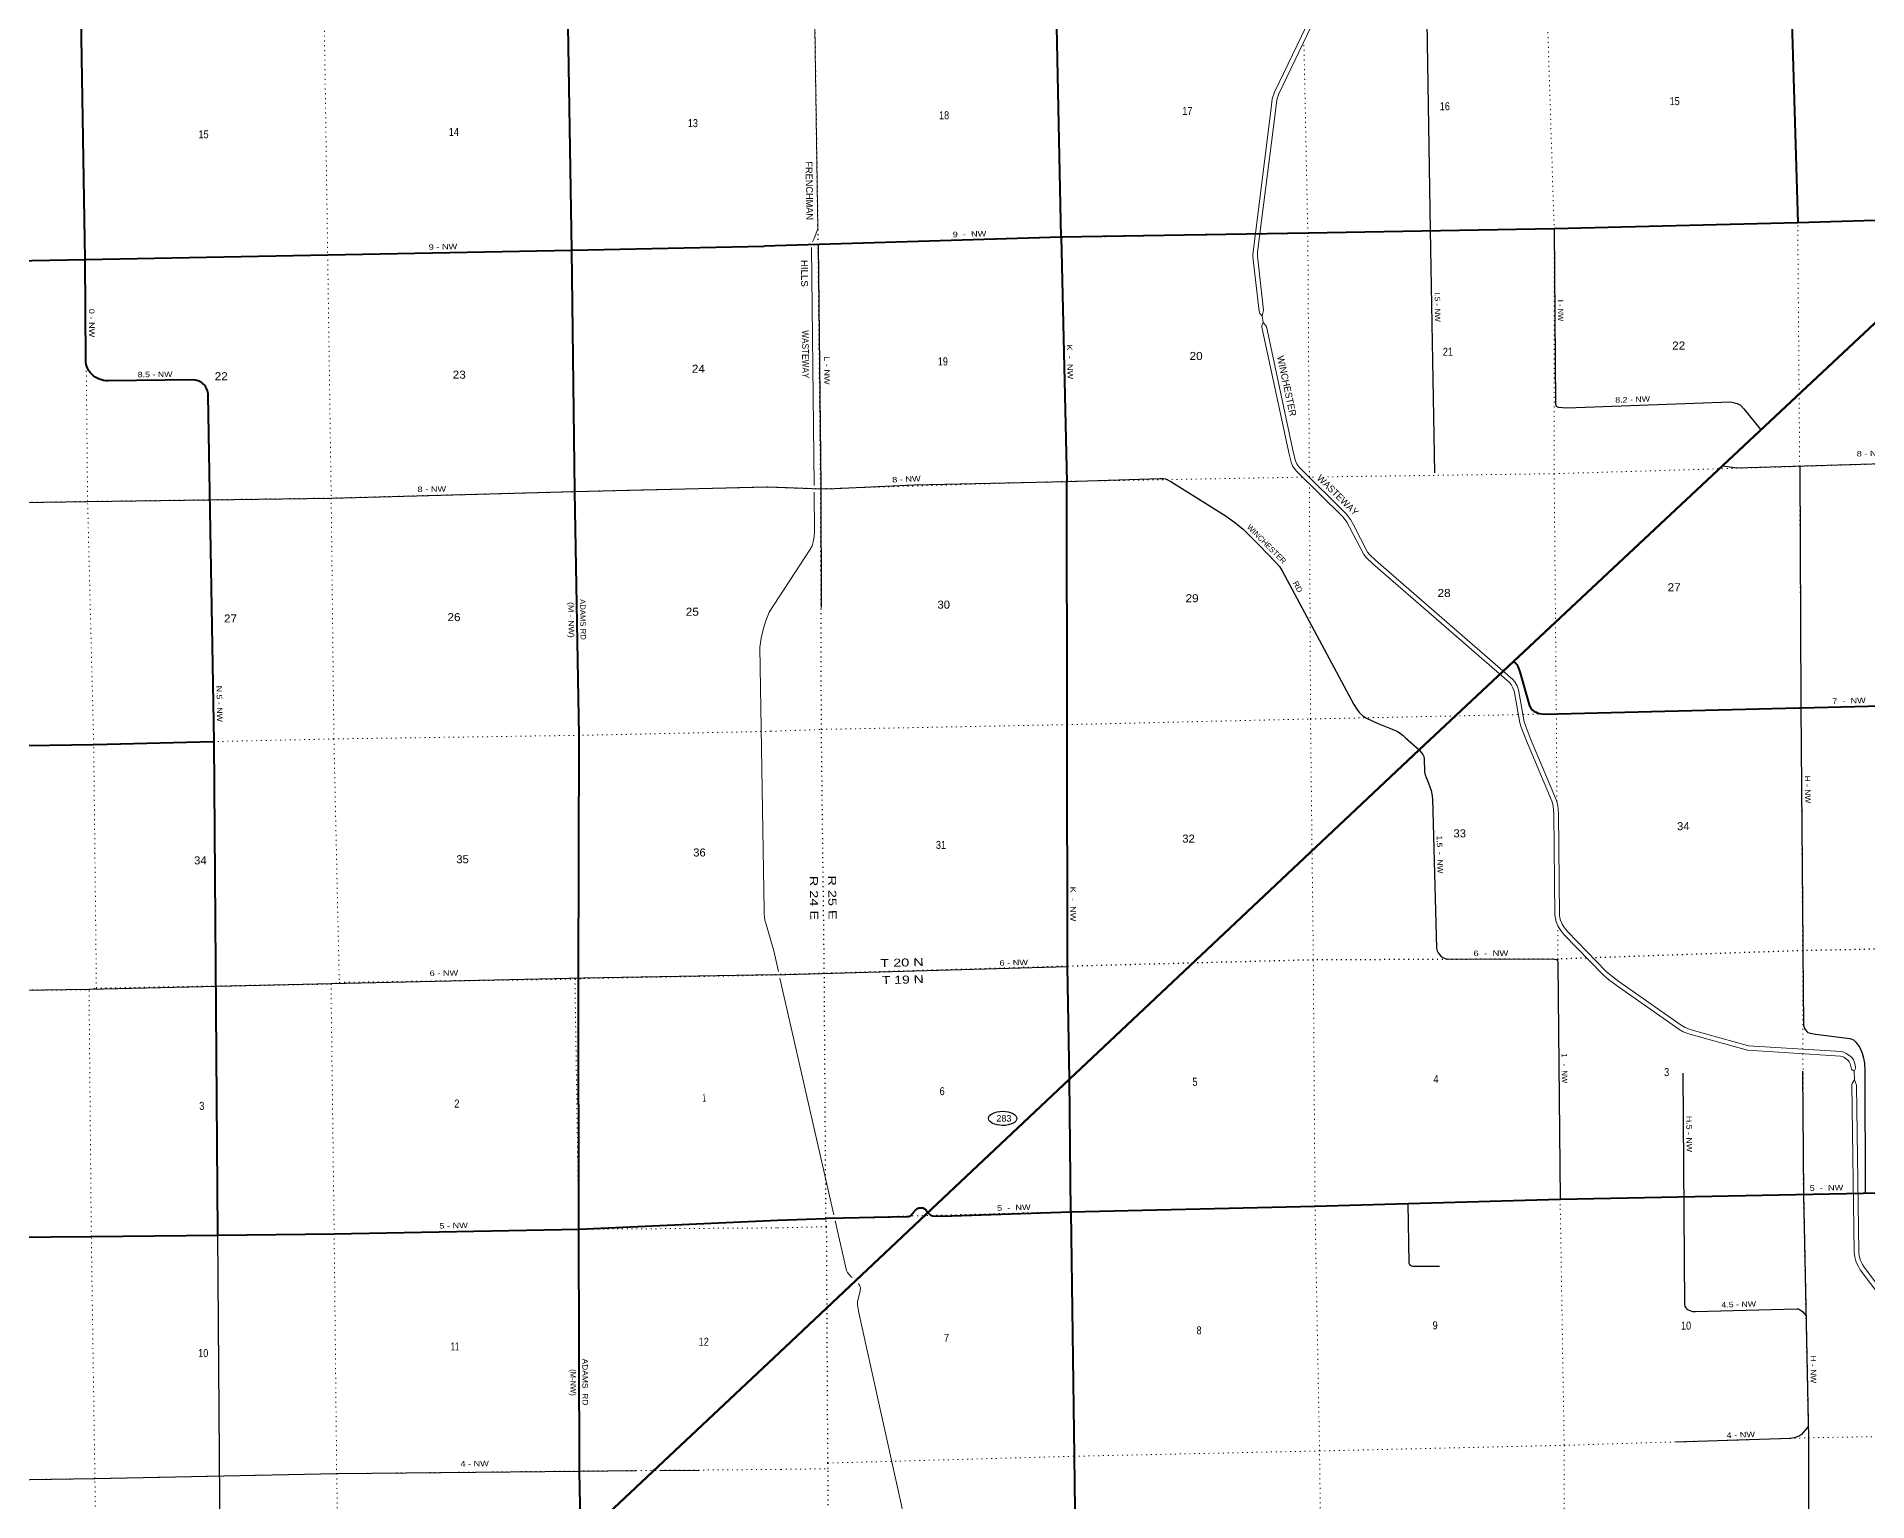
# Model space of a CAD drawing. Header units: feet. Extents: x 248627 to 501257, y -181930 to 5472.
# Drawn here: x 296283 to 336318, y -128002 to -95972 of the extents above; entities that cross this region are included whole.
import ezdxf
from ezdxf.enums import TextEntityAlignment as Align

# ---------------------------------------------------------------- set-up
doc = ezdxf.new("R2010")
doc.units = ezdxf.units.FT
doc.header["$LTSCALE"] = 70
doc.linetypes.add('DOTTED', pattern=[1.5, 0.3, -1.2])
doc.linetypes.add('MEDIUM_DASHED', pattern=[4.5, 3, -1.5])
for name, color, linetype, lineweight in [('17', 7, 'Continuous', 25), ('23', 7, 'Continuous', 70), ('26', 7, 'Continuous', 40), ('27', 7, 'Continuous', 40), ('29', 7, 'Continuous', 25), ('39', 7, 'Continuous', 13), ('41', 7, 'MEDIUM_DASHED', 13), ('6', 7, 'DOTTED', 25), ('7', 7, 'DOTTED', 13)]:
    doc.layers.add(name, color=color, linetype=linetype, lineweight=lineweight)
doc.layers.add('30', color=7, linetype='Continuous')

msp = doc.modelspace()

# ---------------------------------------------------------------- linework, layer by layer
at = {"layer": '17'}
msp.add_ellipse((317408.35, -119627.21), major_axis=(309.24, -1), ratio=0.500121, dxfattribs=at)
at = {"layer": '23'}
for p in [(315724.28, -121731.53), (308180.35, -128826.78)]:
    msp.add_line(p, (312525.06, -124744.79), dxfattribs=at)
for points in [[(343340.6, -95814.08), (338995.01, -99882.89), (328577.16, -109637.22), (326517.34, -111565.85)], [(326517.34, -111565.85), (318871.19, -118767.54), (315724.28, -121731.53)]]:
    msp.add_lwpolyline(points, dxfattribs=at)
at = {"layer": '26'}
for p, q in [((297345.54, -100846.85), (297257.02, -95552.39)), ((307987.67, -100641.88), (307896.41, -95301.13)), ((338951.41, -99923.65), (334794.11, -100043.65)), ((318687.5, -100360.98), (312192.26, -100552.52)), ((318687.5, -100360.98), (318809.89, -105714.29)), ((291991.07, -100940.77), (297345.54, -100846.85)), ((307987.67, -100641.88), (312192.26, -100552.52)), ((318895.69, -121667.71), (318871.19, -118767.54)), ((308137.65, -122050.37), (312485.26, -121852.14))]:
    msp.add_line(p, q, dxfattribs=at)
for points in [[(334480.5, -89299.23), (334639.75, -94664.35), (334794.11, -100043.65)], [(318687.5, -100360.98), (318580.37, -95044.42), (318555.12, -89795.28)], [(334794.11, -100043.65), (329469.19, -100173.13), (324086.08, -100273.39), (318687.5, -100360.98)], [(297345.54, -100846.85), (302647.47, -100745.66), (307987.67, -100641.88)], [(300167.52, -111386.27), (300031.48, -103818.29), (300030.85, -103784.05), (300026.64, -103750.07), (300018.9, -103716.71), (300007.72, -103684.35), (299993.22, -103653.33), (299975.55, -103623.99), (299954.91, -103596.67), (299931.53, -103571.65), (299905.67, -103549.21), (299877.6, -103529.6), (299847.63, -103513.03), (299816.1, -103499.68), (299783.34, -103489.71), (299749.72, -103483.21), (299715.6, -103480.26), (299711.13, -103480.14), (297846.62, -103498.35), (297797.01, -103497.61), (297747.74, -103491.69), (297699.37, -103480.66), (297652.41, -103464.63), (297607.39, -103443.78), (297564.79, -103418.34), (297525.08, -103388.58), (297488.7, -103354.84), (297456.05, -103317.47), (297427.49, -103276.9), (297403.32, -103233.57), (297383.81, -103187.95), (297369.18, -103140.54), (297359.58, -103091.86), (297355.73, -103054.45), (297345.54, -100846.85)], [(308137.65, -122050.37), (308131.04, -116577.43), (308144.87, -111251.23), (308049.73, -105920.62), (307987.67, -100641.88)], [(318871.19, -118767.54), (318822.24, -116302.3), (318809.89, -105714.29)], [(328577.16, -109637.22), (328628.34, -109681.68), (328650.42, -109703.78), (328674.18, -109743), (328718.05, -109863.21), (328929.19, -110609.3), (328956.2, -110659.26), (328991.53, -110701.23), (329024.65, -110723.32), (329071.01, -110747.63), (329109.04, -110762.81), (329154.45, -110772.63), (329247.71, -110784.91), (334824.13, -110652.63), (334863.79, -110652.06), (340158.09, -110518.26), (343565.12, -110403.76)], [(292188.28, -111529.38), (297530.84, -111447.73), (300142.52, -111386.85), (300167.52, -111386.27)], [(300247.66, -122177.44), (300247.34, -122135.74), (300167.52, -111386.27)], [(329598.96, -121396.83), (340278.97, -121183.42), (343727.05, -121105.48)], [(312485.26, -121852.14), (313540.97, -121813.42), (313575.32, -121812.2), (315304.78, -121774.75), (315349.05, -121771.64), (315369.47, -121765.57), (315394.9, -121757.94), (315475.48, -121661.84), (315501.98, -121635.33), (315531.24, -121610.47), (315563.8, -121591.15), (315585.34, -121583.95), (315610.73, -121579.54), (315635.01, -121579.54), (315660.94, -121582.31), (315699.59, -121603.29), (315729.18, -121628.4)], [(315729.18, -121628.4), (315788, -121702.21), (315825.4, -121737.73), (315845.68, -121753.7), (315875.96, -121759.4), (316066.95, -121761.9), (318895.69, -121667.71)], [(318895.69, -121667.71), (324237.96, -121545.61), (329598.96, -121396.83)], [(318895.69, -121667.71), (318969.63, -127005.6), (319037.74, -132371.53), (319023.7, -135266.95)], [(300247.66, -122177.44), (302789.29, -122148.23), (308137.65, -122050.37)], [(308180.35, -128826.78), (308155.48, -127337.83), (308137.65, -122050.37)], [(292183.9, -122251.94), (297478.67, -122209.27), (300247.66, -122177.44)]]:
    msp.add_lwpolyline(points, dxfattribs=at)
at = {"layer": '29'}
for p, q in [((312411.46, -116487.53), (318822.24, -116302.3)), ((309925.77, -127323.47), (310774.58, -127316.58))]:
    msp.add_line(p, q, dxfattribs=at)
for points in [[(334640.03, -94672.59), (329304.15, -94830.11), (326827.21, -94900.81), (326790.46, -94917.44), (326735.17, -95005.76), (326703.21, -95079.54), (326677.73, -95196.45), (326758.1, -100208.2), (326852.27, -105507.55)], [(329467.63, -100173.93), (329496.35, -104004.92), (329510.66, -104050.79), (329556.85, -104077.93), (329744.82, -104087.41), (333326.17, -103961.16), (333468.34, -103993.92), (333542.96, -104032.08), (333616.82, -104111.08), (333990.12, -104569.02)], [(313375.08, -100517.64), (313431.43, -105805.04), (313430.31, -105860.38), (313438.82, -108453.17)], [(333149.94, -105355.69), (333458.8, -105403.11), (337416.76, -105281.66), (337463.4, -105281.66), (337491.62, -105287.8), (337522.3, -105295.17), (337548.07, -105306.22), (337612.75, -105338.35), (337690.93, -105383.7), (338097.18, -105703.94), (338133.15, -105715.55), (338186.12, -105715.55), (338385.47, -105690.82), (339067.99, -105569.03), (339136.55, -105565.92), (339177.33, -105564.65), (339485.07, -105599.37), (340087.56, -105711.42), (340113.39, -105721.86), (340137.94, -105737.82), (340152.66, -105755.01), (340169.84, -105785.71)], [(318811.01, -105697.63), (320854.95, -105634.91), (320914.67, -105637.32), (320965.85, -105645.52), (321016.23, -105663.83), (321087.4, -105700.28), (322297.6, -106459.34), (322515.15, -106617.51), (322549.57, -106648.01), (322667.73, -106743.85), (322791.37, -106867.57), (323012.16, -107088.49), (323390.35, -107477.63), (323462.51, -107561.51), (323523.58, -107655.03), (325090.36, -110579.53), (325152.62, -110681.97), (325211.5, -110757.09), (325276.26, -110816.73), (325364.04, -110871.84), (325595.06, -110981.52), (325996.02, -111145.9), (326044.59, -111167.99), (326077.07, -111188.54), (326163.81, -111251.94), (326211.39, -111295.47), (326517.34, -111565.85)], [(334837.13, -105370.96), (334863.4, -110542.12), (334864.01, -110642.81), (334905.13, -115839.8), (334902.67, -115959.27), (334920.2, -117591.96), (334942.14, -117664.29), (334994.54, -117729.07), (335016.92, -117748.46), (335063.67, -117764.05), (335181.68, -117782.86), (335935.07, -117877.11), (336010.97, -117907.45), (336067.07, -117957.33), (336152.45, -118079.17), (336201.06, -118200.48), (336233.36, -118310.75), (336250.92, -118418.69), (336263.29, -118597.95), (336271.11, -121265.62)], [(292079.38, -106221.13), (297397.68, -106135.81), (302724.24, -106062.45), (308049.73, -105920.62), (312264.72, -105819.75)], [(312264.72, -105819.75), (313430.31, -105860.38), (313729.6, -105852.11), (315471.35, -105771.06), (318811.01, -105697.63)], [(326517.34, -111565.85), (326568.96, -111630.81), (326595.45, -111670.58), (326615.65, -111716.91), (326624.15, -111765.57), (326632.98, -112046.14), (326645.13, -112117.94), (326666.1, -112172.06), (326697.02, -112241.26), (326776.32, -112453.6), (326793.06, -112533.26), (326806.93, -112638.41), (326891.93, -115902.58), (326907.88, -115964.11), (326929.96, -116003.88), (326989.57, -116076.78), (327033.6, -116110.07), (327086.71, -116134.22), (327164.95, -116144.57), (329421.36, -116140.21), (329475.35, -116146.35), (329515.29, -116155.77), (329529.34, -116162.31), (329539.16, -116175.82), (329545.15, -116206.03), (329548.64, -116241.9), (329598.96, -121396.83)], [(312411.46, -116487.53), (308247.72, -116559.58), (302720.31, -116684.27), (297428.81, -116807.47), (292086.21, -116887.11)], [(332279.96, -118637.42), (332319.9, -123702.6), (332328.32, -123734.53), (332346.39, -123772.75), (332369.76, -123791.45), (332399.02, -123811.32), (332435.2, -123830.41), (332467.92, -123841.33), (332499.08, -123847.56), (332555.47, -123849.76), (334776.14, -123789.16), (334801.92, -123794.57), (334831.52, -123803.92), (334878.26, -123831.98), (334906.31, -123856.92), (334972.8, -123936.79)], [(334900.67, -118591.16), (334919.24, -121286.08), (334980.6, -124102.85), (335025.4, -126258.39), (335031, -126609.66), (335031.71, -131935.17)], [(326265.26, -121489.35), (326291.83, -122782.4), (326301.23, -122820.5), (326323.04, -122839.2), (326347.97, -122851.67), (326376.64, -122858.85), (326960.01, -122860.62)], [(308245.04, -132698.74), (302942.8, -132779.8), (300326.6, -132808.62), (300247.53, -122160.74)], [(335026.97, -126356.86), (334916.05, -126497.82), (334875.09, -126535.95), (334833.47, -126564.84), (334782.05, -126586.66), (334713.7, -126610.79), (334640.07, -126623.07), (332135.41, -126705.34)], [(293761.14, -127559.02), (297557.11, -127503.87), (302844.8, -127394.83), (308155.48, -127337.83), (309395.54, -127327.77)]]:
    msp.add_lwpolyline(points, dxfattribs=at)
at = {"layer": '39'}
for p, q in [((313284.57, -105786.11), (313229.92, -100583.92)), ((323081.94, -102075.36), (323105, -102224.26)), ((323176.83, -102311.14), (323105, -102224.26)), ((312099.55, -109324.96), (312189.3, -115086.73)), ((312225.79, -115358.13), (312401.5, -115964.48)), ((312401.5, -115964.48), (312503.24, -116411.62)), ((312537.81, -116563.58), (313714.94, -121737.27)), ((336027.22, -118595.58), (336032.38, -118782.83))]:
    msp.add_line(p, q, dxfattribs=at)
for points in [[(328478.48, -92467.41), (328457.17, -92561.27), (328458.11, -92594.21), (328426.81, -92936.13), (328417.32, -92970.29), (328392.46, -93034.35), (328370.37, -93061.36), (328337.45, -93091.55), (324432.9, -95117.8), (324384.26, -95148.82), (324334.74, -95191.46), (324292.13, -95241.96), (324238.34, -95344.95), (323354.37, -97186.51), (323303.24, -97331.59), (323274.59, -97593.55), (322884.12, -100678.82), (322878.29, -100761.65), (322885.15, -100849.99), (323014.85, -101977.04), (323021.86, -102000.42), (323032.3, -102024.36), (323054.38, -102051.37), (323081.94, -102075.36)], [(328571.98, -92473.53), (328557.01, -92554.38), (328558.24, -92597.35), (328525.57, -92954.22), (328512.34, -93001.84), (328479.93, -93085.35), (328443.24, -93130.22), (328395.27, -93174.21), (324482.92, -95204.51), (324444.08, -95229.28), (324406.03, -95262.04), (324375.67, -95298.02), (324327.76, -95389.75), (323446.88, -97224.88), (323401.39, -97353.94), (323373.91, -97605.26), (322983.68, -100688.62), (322978.56, -100761.29), (322984.71, -100840.4), (323113.18, -101956.81), (323113.51, -101957.92), (323081.94, -102075.36)], [(313246.9, -100462.3), (313282.77, -100388.18), (313368.52, -100176.92), (313295.5, -95274.2), (313297.32, -95169.44)], [(323105, -102224.26), (323081.38, -102274.82), (323075.85, -102293.85), (323077.4, -102325.1), (323670.41, -105100.99), (323715.74, -105276.61), (323748.53, -105358.34), (323779.55, -105409.2), (323831.84, -105472.68), (324853.47, -106478.12), (324931.7, -106586.6), (324991.81, -106696.88), (325305.75, -107299.34), (325358.7, -107362.52), (325500.42, -107503.7), (328492.24, -110097.51), (328526.82, -110139.63), (328563.63, -110210.84), (328590.63, -110286.96), (328606.64, -110356.68), (328715.78, -110976.94), (328743.93, -111070.85), (328860.58, -111368.27), (329426.8, -112706.43), (329448.3, -112802.56), (329460.58, -112962.01), (329485.12, -115189.27), (329493.71, -115259.25), (329509.66, -115326.77), (329557.51, -115431.13), (329612.72, -115518.3), (329682.05, -115609), (330539.12, -116489.44), (330657.18, -116588.51), (330821.14, -116712.49), (332191.1, -117673.76), (332291.28, -117731.9), (332433.57, -117783.22), (333699.12, -118136.88), (335729.02, -118264.9), (335767.39, -118274.54), (335804.2, -118291.73), (335890.74, -118350.62), (335907.26, -118365.39), (335921.99, -118388.72), (335939.61, -118434.94), (335969.84, -118547.09), (335975.98, -118558.14), (335984.74, -118567.61), (336027.22, -118595.58)], [(323176.83, -102311.14), (323176.88, -102312.09), (323767.76, -105078.04), (323810.95, -105245.37), (323838.24, -105313.38), (323861.24, -105351.09), (323905.71, -105405.07), (324929.64, -106412.77), (325016.49, -106533.21), (325080.06, -106649.84), (325389.39, -107243.46), (325432.46, -107294.84), (325568.54, -107430.41), (328564.15, -110027.5), (328610.81, -110084.33), (328655.6, -110170.98), (328686.8, -110258.96), (328704.68, -110336.81), (328813.25, -110953.84), (328838.53, -111038.18), (328953.19, -111330.52), (329522.42, -112675.78), (329547.45, -112787.73), (329560.54, -112957.62), (329585.05, -115182.61), (329592.3, -115241.61), (329604.7, -115294.12), (329645.6, -115383.32), (329694.84, -115461.07), (329757.87, -115543.53), (330607.26, -116416.08), (330719.52, -116510.28), (330880.03, -116631.65), (332245.02, -117589.43), (332333.68, -117640.89), (332464.03, -117687.9), (333715.91, -118037.74), (335744.48, -118165.68), (335801.03, -118179.89), (335853.81, -118204.53), (335952.46, -118271.67), (335984.35, -118300.17), (336011.88, -118343.77), (336034.85, -118404.04), (336060.03, -118497.45), (336060.6, -118520.08), (336053.24, -118547.09), (336027.22, -118595.58)], [(312302.42, -108559.98), (313194.77, -107191.37), (313239.69, -107105.97), (313265.46, -107021.27), (313288.77, -106909.55), (313295.12, -106790.08), (313286.09, -105930.26)], [(336032.38, -118782.83), (335988.25, -118863.85), (335980.65, -118891.86), (336028.9, -122554.76), (336042.86, -122654.47), (336072.31, -122769.87), (336121.39, -122868.09), (336162.19, -122938.68), (338664.69, -126258.09)], [(336032.38, -118782.83), (336081.69, -118901.37), (336080.83, -118904.54), (336128.81, -122547.14), (336141.13, -122635.11), (336166.55, -122734.76), (336209.49, -122820.68), (336245.71, -122883.35), (338744.54, -126197.89)], [(313744.68, -121867.97), (313991.81, -122954.14), (314011.34, -122999.56), (314082.6, -123074.46), (314116.57, -123106.78)], [(314253.34, -123236.88), (314258.63, -123241.91), (314278.92, -123273.34), (314288.73, -123310.17), (314296.09, -123342.09), (314289.83, -123402.84), (314232.29, -123631.82), (314231.14, -123695.17), (314260.44, -123876.25), (315863.67, -131117.41), (315879.04, -131326.76), (315961.93, -135312.61)]]:
    msp.add_lwpolyline(points, dxfattribs=at)
for centre, radius, start, end in [((314540.4, -109562.86), 2452.41, 155.86176, 174.43299), ((313208.45, -115087.85), 1019.15, 179.93666, 195.37846)]:
    msp.add_arc(centre, radius, start, end, dxfattribs=at)
at = {"layer": '6'}
for points in [[(313622.45, -135342.11), (313632.39, -132590.06), (313629.31, -132497.02), (313588.94, -127286.43), (313586.25, -127163.67), (313558.2, -121995.28), (313543.09, -121810.19), (313508, -116458.69), (313444.77, -111121.41), (313430.31, -105860.38), (313375.14, -100521.05), (313297.9, -95199.94), (313255.79, -89996.45)], [(343646.62, -115790.1), (340253.44, -115851), (334902.67, -115959.27), (330312.8, -116116.02)], [(281432.75, -117011.68), (286814.37, -116977.79), (286985.49, -116959.12), (292086.21, -116887.11), (292301.49, -116855.7), (297428.81, -116807.47), (297580.68, -116779.02), (302720.31, -116684.27), (302901.32, -116653.38), (308054.37, -116574.54), (308247.72, -116559.58), (312411.46, -116487.53)], [(330170.38, -116120.88), (329552.3, -116141.99), (324201.05, -116161.7), (318822.24, -116302.3), (313508, -116458.69), (312411.46, -116487.53)]]:
    msp.add_lwpolyline(points, dxfattribs=at)
at = {"layer": '7'}
for p, q in [((324207.92, -105602.4), (324116.36, -105603.67)), ((313558.2, -121995.28), (312487.59, -122021.08)), ((312560.24, -127302.09), (313588.94, -127286.43))]:
    msp.add_line(p, q, dxfattribs=at)
for points in [[(334863.79, -110652.06), (334837.13, -105370.96), (334794.11, -100043.65), (334640.03, -94672.59), (334490.68, -89428.31), (334481.26, -89220.87)], [(302503.55, -89669.86), (302480.16, -90134.44), (302570.67, -95426.85), (302647.47, -100745.66), (302724.24, -106062.45), (302784.1, -111329.13), (302901.32, -116653.38)], [(318559.52, -89450.06), (318557.4, -89795.84), (318582.04, -95065.83), (318691.51, -100384.78), (318811.01, -105697.63), (318817.73, -111017.07), (318822.24, -116302.3), (318895.69, -121667.71), (318971.06, -127014.99), (319036.39, -132368.36), (319023.7, -135266.95)], [(329215.14, -89297.91), (329216.57, -89556.33), (329297.58, -94829.12), (329467.63, -100173.93), (329468.5, -105529.62), (329515.14, -110780.44), (329528.37, -112688.98)], [(297589.68, -116778.89), (297530.84, -111447.73), (297397.68, -106135.81), (297345.54, -100846.85), (297257.02, -95552.39), (297209.48, -90248.4), (297219.9, -89739.71)], [(324115.54, -105608.7), (324115.52, -105603.68), (324080.55, -100274.32), (323995.53, -96086.47)], [(312192.26, -100552.52), (313375.14, -100521.05), (318699.45, -100362.6), (324080.55, -100274.32), (329467.63, -100173.93), (334794.11, -100043.65), (340080.16, -99889.41), (343403.85, -99746.38)], [(312192.26, -100552.52), (307987.67, -100641.88), (302647.47, -100745.66), (297345.54, -100846.85), (291991.07, -100940.77), (286676.86, -101030.06), (281773.07, -101130.39)], [(343484.76, -105093.54), (340161.4, -105204.46), (334837.13, -105370.96), (329468.5, -105529.62), (324517.27, -105598.12)], [(323959.33, -105606.45), (318811.01, -105697.63), (313430.31, -105860.38), (312264.72, -105819.75)], [(281314.08, -106415.85), (286732.75, -106300.83), (292079.38, -106221.13), (297397.68, -106135.81), (302724.24, -106062.45), (308049.73, -105920.62), (312264.72, -105819.75)], [(324403.15, -135190.82), (324401.17, -132241.92), (324337.91, -126898.6), (324238.33, -121545.4), (324201.05, -116161.7), (324140.21, -110892.84), (324116.27, -105763.41)], [(328787.59, -110795.65), (329515.14, -110780.44), (334863.79, -110652.06), (340145.92, -110517.96), (343565.12, -110403.76)], [(312338.22, -111162.78), (313444.77, -111121.41), (318817.73, -111017.07), (324140.21, -110892.84), (328679.55, -110797.91)], [(334908.65, -118110.66), (334902.67, -115959.27), (334863.79, -110652.06)], [(312338.22, -111162.78), (308144.87, -111251.23), (302784.1, -111329.13), (297530.84, -111447.73), (292188.28, -111529.38), (286829.81, -111625.38), (281366.75, -111739.04)], [(329547.21, -115407.2), (329552.3, -116141.99), (329598.96, -121396.83), (329686.59, -126776.26), (329699.29, -132085.6), (329724.63, -135114.24)], [(297670.66, -135556.62), (297628.15, -132840.89), (297557.11, -127503.87), (297478.67, -122209.27), (297428.81, -116807.47)], [(302720.31, -116684.27), (302789.29, -122148.23), (302844.8, -127394.83), (302942.8, -132779.8), (303001.09, -135486.24)], [(308291.92, -135415.05), (308245.04, -132698.74), (308155.48, -127337.83), (308137.65, -122050.37), (308054.37, -116574.54)], [(335016.35, -135036.86), (335031.71, -131935.17), (335029.14, -126637.85), (334917.48, -121284.7), (334908.95, -118216.22)], [(313543.09, -121810.19), (318895.69, -121667.71), (324238.33, -121545.4), (329598.96, -121396.83), (334917.48, -121284.7), (340284.41, -121184.41), (343727.05, -121105.48)], [(281478.61, -122415.55), (286855.42, -122331.37), (292183.9, -122251.94), (297478.67, -122209.27), (302789.29, -122148.23), (308137.65, -122050.37), (312487.59, -122021.08)], [(313586.25, -127163.67), (318971.06, -127014.99), (324337.91, -126898.6), (329686.59, -126776.26), (335031, -126609.66), (338676, -126551.88)], [(312560.24, -127302.09), (308155.48, -127337.83), (302844.8, -127394.83), (297557.11, -127503.87), (293762.19, -127559.01)]]:
    msp.add_lwpolyline(points, dxfattribs=at)

# ---------------------------------------------------------------- texts
at = {"layer": '17', "width": 1.05}
msp.add_text('283', height=140, dxfattribs=at).set_placement((317434.4, -119695.52), align=Align.CENTER)
at = {"layer": '27'}
for s, rotation, width, p in [('9  -  NW', 1.689, 1.25, (316317.38, -100360.84)), ('9 - NW', 1.113, 1.25, (304857.92, -100632.69)), ('0 - NW', 270.565, 1.25, (297426.17, -101924.48)), ('K  -  NW', 271.31, 1.25, (318811.17, -102707.61)), ('8.5 - NW', 0.56, 1.2, (298494.78, -103422.02)), ('(M - NW)', 271.022, 1.2, (307905.46, -108337.84)), ('ADAMS RD', 271.022, 1.05, (308163.29, -108273.35)), ('N.5 - NW', 271.03, 1.2, (300215.61, -110166.92)), ('7  -  NW', 1.471, 1.25, (335548.26, -110563.79)), ('K  -  NW', 270.269, 1.25, (318887.16, -114561.77)), ('5  -  NW', 1.23, 1.25, (335055.92, -121213.69)), ('5  -  NW', 1.93, 1.25, (317286.39, -121650.44)), ('5 - NW', 1.048, 1.25, (305089.67, -122036.13)), ('ADAMS  RD', 270.193, 1.15, (308217.19, -124877.92))]:
    msp.add_text(s, height=120, rotation=rotation, dxfattribs=dict(at, width=width)).set_placement(p)
msp.add_text('(M-NW)', height=120, rotation=270.193, dxfattribs=at).set_placement((307954.91, -125112.22))
at = {"layer": '30'}
for s, rotation, width, p in [('I.5 - NW', 271.018, 1.1, (326857.94, -101886.5)), ('L - NW', 270.605, 1.25, (313505.23, -103271.34)), ('8.2 - NW', 2.019, 1.2, (331185.21, -103966.59)), ('8 - NW', 1.379, 1.25, (336398.04, -105146.11)), ('8 - NW', 2.664, 1.25, (315306.25, -105708.67)), ('H - NW', 270.732, 1.15, (334954.15, -112435.98)), ('6 - NW', 1.42, 1.25, (317651.5, -116282.11)), ('H.5 - NW', 270.452, 1.2, (332360.45, -119967.97)), ('4.5 - NW', 1.563, 1.2, (333505.07, -123753.82)), ('H - NW', 270.212, 1.15, (335078.06, -125115.89)), ('4 - NW', 2.036, 1.25, (333550.82, -126604.78))]:
    msp.add_text(s, height=120, rotation=rotation, dxfattribs=dict(at, width=width)).set_placement(p, align=Align.CENTER)
msp.add_text('I - NW', height=120, rotation=270.5, dxfattribs=at).set_placement((329548.54, -101961.98), align=Align.CENTER)
for s, rotation, width, p in [('8 - NW', 0.876, 1.25, (304613.82, -105931.36)), ('WINCHESTER', 314.983, 1.05, (322737.11, -106709.84)), ('RD', 298.18, 1.1, (323748.83, -107918.73)), ('1.5  -  NW', 271.492, 1.15, (326897.92, -113443.68)), ('6  -  NW', 0.56, 1.3, (327702.77, -116078.75)), ('6 - NW', 0.876, 1.25, (304877.67, -116515.08)), ('4 - NW', 0.876, 1.25, (305549.29, -127242.79))]:
    msp.add_text(s, height=120, rotation=rotation, dxfattribs=dict(at, width=width)).set_placement(p)
msp.add_text('1   -  NW', height=120, rotation=270.396, dxfattribs=at).set_placement((329632.18, -118203.49))
at = {"layer": '41'}
for s, rotation, p in [('FRENCHMAN', 270.853, (313096.54, -98702.59)), ('WINCHESTER', 282.059, (323407.11, -102968.16)), ('WASTEWAY', 315.458, (324265.46, -105640.7))]:
    msp.add_text(s, height=150, rotation=rotation, dxfattribs=at).set_placement(p)
for s, width, p in [('HILLS', 1.05, (312997.03, -100857.04)), ('WASTEWAY', 0.9, (313016.19, -102394.07))]:
    msp.add_text(s, height=150, rotation=270.602, dxfattribs=dict(at, width=width)).set_placement(p)
at = {"layer": '6'}
for s, rotation, width, p in [('R 24 E', 270.679, 1.35, (313190.67, -114325.02)), ('R 25 E', 270.679, 1.35, (313590.36, -114315.73)), ('T 20 N', 1.655, 1.35, (314735.13, -116320.35)), ('T 19 N', 1.655, 1.3, (314770.76, -116694.05))]:
    msp.add_text(s, height=175, rotation=rotation, dxfattribs=dict(at, width=width)).set_placement(p)
at = {"layer": '7'}
for s, width, p in [('18', 0.85, (316016.71, -97779.28)), ('17', 0.85, (321336.5, -97685.91)), ('16', 0.85, (326967, -97582.62)), ('15', 0.85, (331992.72, -97471.07)), ('15', 0.85, (299822.44, -98196.08)), ('14', 0.85, (305297.74, -98142.15)), ('13', 0.85, (310522.48, -97951.77)), ('20', 1.1, (321494.67, -103042.47)), ('21', 0.85, (327033.78, -102949.69)), ('22', 1.1, (332048, -102814.25)), ('23', 1.1, (305381.31, -103451.06)), ('24', 1.1, (310610.13, -103322.98)), ('19', 0.85, (315989.99, -103161.45)), ('22', 1.1, (300177.38, -103485.74)), ('28', 1.1, (326917.17, -108225.66)), ('27', 1.1, (331949.37, -108099.9)), ('25', 1.1, (310477.79, -108636.01)), ('30', 1.05, (315982.61, -108480.18)), ('29', 1.1, (321406.58, -108340.19)), ('27', 1.1, (300378.56, -108783.37)), ('26', 1.1, (305266.63, -108754.02)), ('34', 1.05, (332155.61, -113324.2)), ('31', 0.85, (315948.1, -113733.9)), ('32', 1.05, (321336.08, -113595.94)), ('33', 1.05, (327266.02, -113481.83)), ('34', 1.05, (299726.2, -114072.98)), ('35', 1.05, (305459.57, -114047.72)), ('36', 1.05, (310640.5, -113900.09)), ('5', 0.85, (321556.95, -118914.76)), ('4', 0.85, (326828.25, -118855.22)), ('3', 0.85, (331871.96, -118702.27)), ('6', 0.85, (316028.87, -119119.38)), ('9', 0.85, (326809.87, -124239.53)), ('10', 0.85, (332241.75, -124246.13)), ('12', 0.85, (310760.52, -124597.72)), ('7', 0.85, (316123.68, -124515.32)), ('8', 0.85, (321646.61, -124350.24)), ('10', 0.85, (299815.8, -124846.17)), ('11', 0.65, (305339.31, -124701.41))]:
    msp.add_text(s, height=175, dxfattribs=dict(at, width=width)).set_placement(p)
for s, width, p in [('3', 0.9, (299838.57, -119441.14)), ('2', 0.9, (305415.43, -119390.61)), ('1', 0.45, (310844.78, -119262.42))]:
    msp.add_text(s, height=175, rotation=0.854, dxfattribs=dict(at, width=width)).set_placement(p)

doc.saveas('drawing.dxf')
